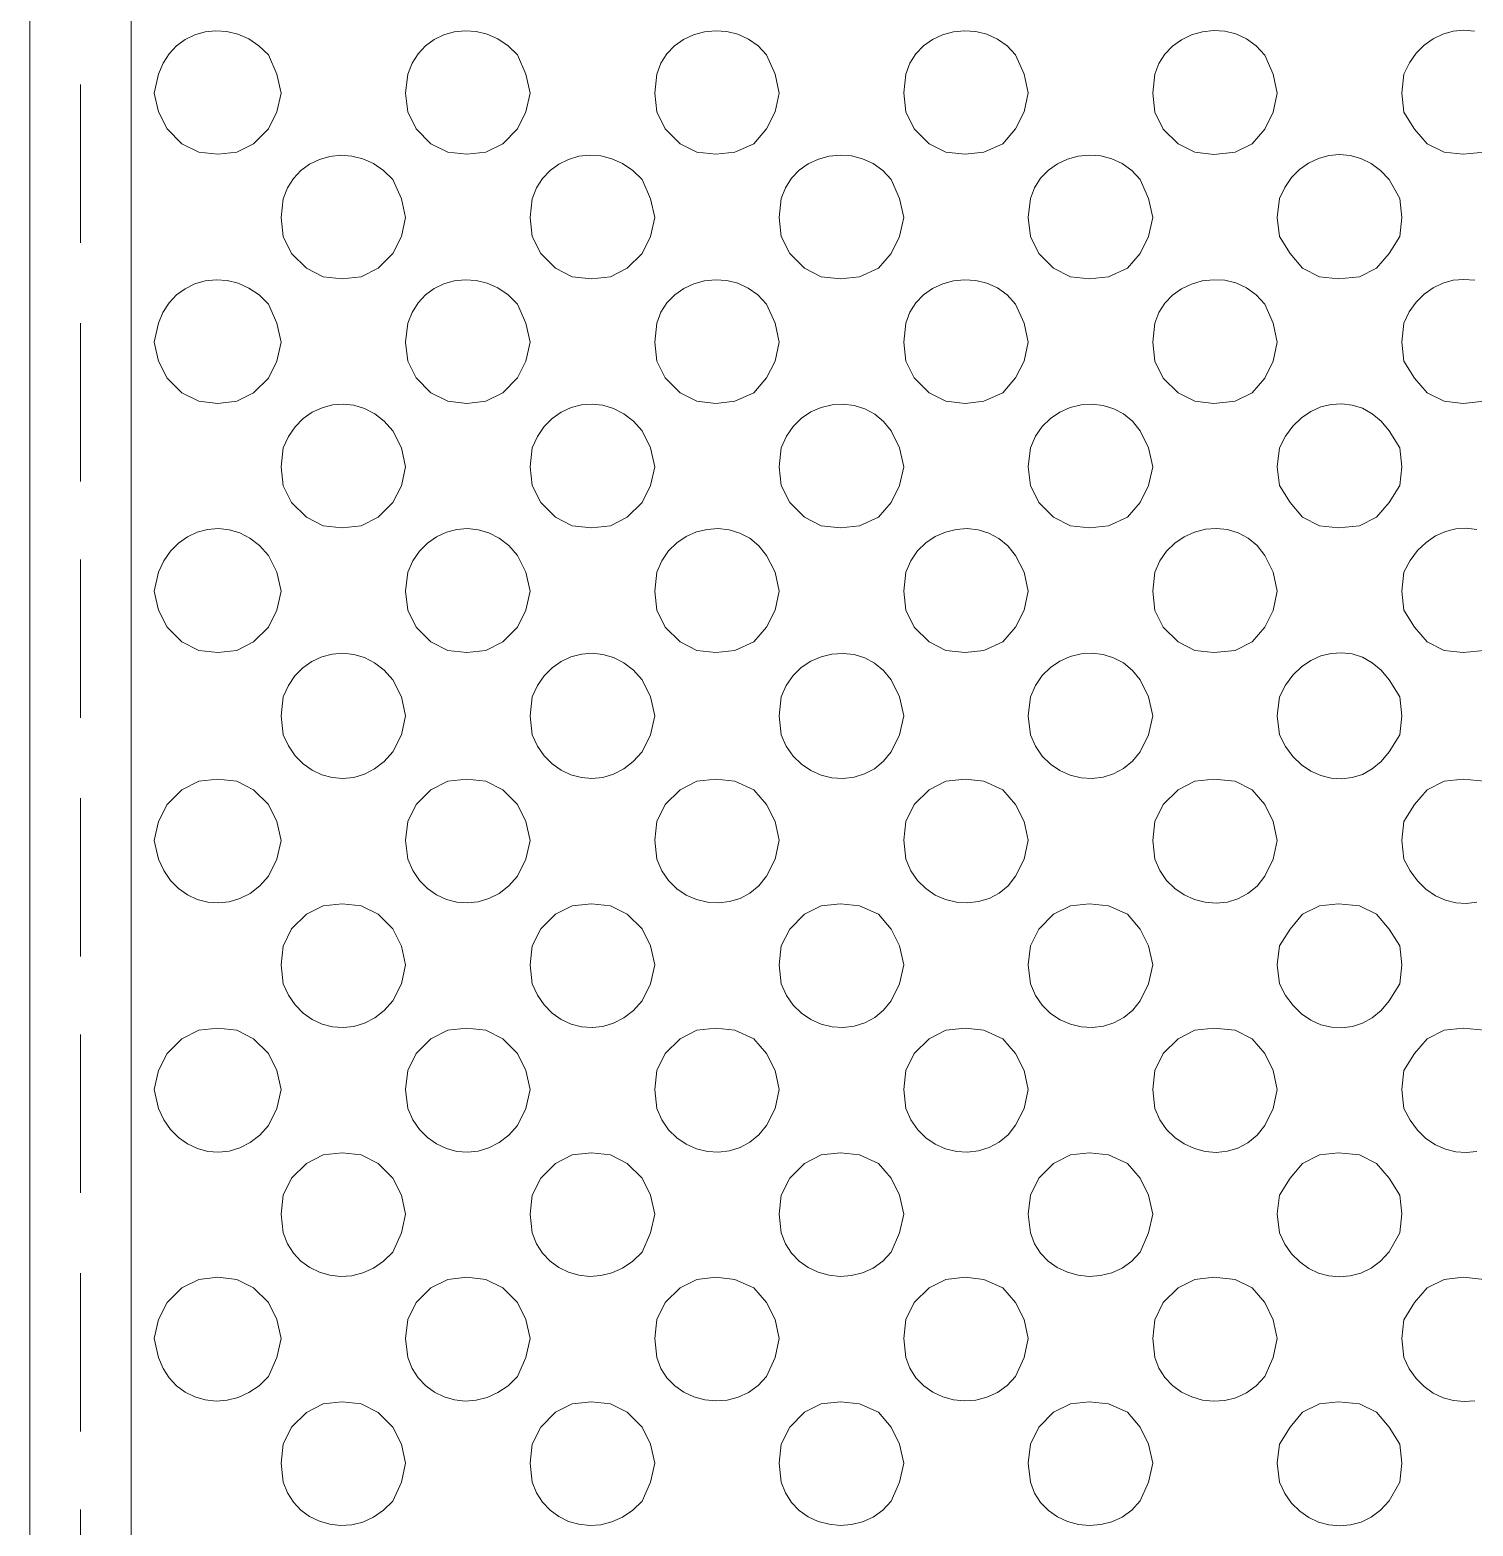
# Model space of a CAD drawing. Extents: x 0 to 248, y -13 to 228.
# Drawn here: x 38.36 to 55.97, y 39.65 to 57.9 of the extents above; entities that cross this region are included whole.
import ezdxf

# ---------------------------------------------------------------- set-up
doc = ezdxf.new("R2010")
doc.units = 0
doc.layers.add('GEOMETRY', color=7, linetype='Continuous')

msp = doc.modelspace()

# ---------------------------------------------------------------- linework, layer by layer
at = {"layer": 'GEOMETRY', "lineweight": 13}
for points in [[(38.363, 118.732), (38.363, 25.662)], [(39.599, 117.523), (39.599, 26.874)], [(55.989, 57.889), (55.859, 57.9), (55.73, 57.888), (55.604, 57.853), (55.485, 57.796), (55.375, 57.717), (55.277, 57.619), (55.194, 57.501), (55.128, 57.364), (55.101, 57.131), (55.128, 56.9), (55.257, 56.694), (55.412, 56.513), (55.618, 56.411), (55.849, 56.386), (56.107, 56.411)], [(38.981, 57.236), (38.981, 55.304)], [(55.991, 54.849), (55.86, 54.86), (55.73, 54.848), (55.603, 54.813), (55.484, 54.756), (55.373, 54.678), (55.276, 54.58), (55.193, 54.462), (55.128, 54.325), (55.101, 54.092), (55.128, 53.863), (55.257, 53.655), (55.412, 53.476), (55.618, 53.372), (55.849, 53.347), (56.107, 53.372)], [(38.981, 54.325), (38.981, 52.393)], [(56.017, 51.81), (55.889, 51.826), (55.76, 51.817), (55.634, 51.785), (55.512, 51.73), (55.398, 51.651), (55.294, 51.551), (55.203, 51.429), (55.128, 51.286), (55.101, 51.054), (55.128, 50.824), (55.257, 50.617), (55.412, 50.437), (55.618, 50.332), (55.849, 50.308), (56.107, 50.332)], [(38.981, 51.441), (38.981, 49.509)], [(56.107, 48.738), (55.849, 48.763), (55.618, 48.738), (55.412, 48.633), (55.257, 48.454), (55.128, 48.247), (55.101, 48.015), (55.128, 47.785), (55.202, 47.642), (55.292, 47.52), (55.396, 47.419), (55.511, 47.341), (55.633, 47.285), (55.76, 47.253), (55.889, 47.245), (56.017, 47.26)], [(38.981, 48.53), (38.981, 46.598)], [(38.981, 45.646), (38.981, 43.716)], [(56.107, 45.699), (55.849, 45.724), (55.618, 45.699), (55.412, 45.595), (55.257, 45.415), (55.128, 45.207), (55.101, 44.978), (55.128, 44.746), (55.202, 44.603), (55.292, 44.481), (55.396, 44.38), (55.511, 44.302), (55.633, 44.247), (55.76, 44.214), (55.889, 44.206), (56.017, 44.222)], [(38.981, 42.736), (38.981, 40.806)], [(56.107, 42.66), (55.849, 42.685), (55.618, 42.66), (55.412, 42.556), (55.257, 42.376), (55.128, 42.168), (55.101, 41.939), (55.128, 41.707), (55.193, 41.569), (55.276, 41.45), (55.375, 41.352), (55.485, 41.273), (55.605, 41.216), (55.731, 41.181), (55.861, 41.169), (55.992, 41.18)], [(38.981, 39.853), (38.981, 37.921)]]:
    msp.add_lwpolyline(points, dxfattribs=at)
for points in [[(41.427, 57.132), (41.375, 57.364), (41.273, 57.597), (41.157, 57.709), (41.032, 57.794), (40.9, 57.852), (40.766, 57.885), (40.632, 57.893), (40.5, 57.879), (40.374, 57.842), (40.257, 57.784), (40.151, 57.707), (40.06, 57.61), (39.987, 57.496), (39.933, 57.364), (39.881, 57.132), (39.933, 56.902), (40.036, 56.695), (40.216, 56.513), (40.422, 56.411), (40.655, 56.386), (40.886, 56.411), (41.092, 56.513), (41.273, 56.695), (41.375, 56.902), (41.427, 57.132)], [(44.466, 57.132), (44.415, 57.364), (44.313, 57.597), (44.198, 57.709), (44.073, 57.793), (43.942, 57.851), (43.808, 57.884), (43.673, 57.893), (43.541, 57.879), (43.414, 57.843), (43.296, 57.785), (43.19, 57.708), (43.099, 57.611), (43.025, 57.496), (42.973, 57.364), (42.947, 57.132), (42.973, 56.902), (43.076, 56.695), (43.256, 56.515), (43.462, 56.411), (43.695, 56.386), (43.926, 56.411), (44.132, 56.515), (44.313, 56.695), (44.415, 56.902), (44.466, 57.132)], [(47.505, 57.132), (47.454, 57.364), (47.351, 57.597), (47.247, 57.708), (47.129, 57.792), (47, 57.851), (46.866, 57.884), (46.729, 57.893), (46.593, 57.879), (46.461, 57.843), (46.339, 57.786), (46.229, 57.709), (46.135, 57.612), (46.062, 57.497), (46.012, 57.364), (45.986, 57.132), (46.012, 56.902), (46.115, 56.695), (46.295, 56.515), (46.501, 56.411), (46.734, 56.386), (46.964, 56.411), (47.196, 56.515), (47.351, 56.695), (47.454, 56.902), (47.505, 57.132)], [(50.544, 57.134), (50.493, 57.364), (50.39, 57.597), (50.286, 57.708), (50.168, 57.792), (50.039, 57.851), (49.905, 57.884), (49.767, 57.893), (49.631, 57.879), (49.499, 57.843), (49.377, 57.786), (49.267, 57.708), (49.173, 57.611), (49.1, 57.496), (49.051, 57.364), (49.025, 57.134), (49.051, 56.902), (49.153, 56.695), (49.334, 56.515), (49.539, 56.411), (49.773, 56.386), (50.003, 56.411), (50.235, 56.515), (50.39, 56.695), (50.493, 56.902), (50.544, 57.134)], [(53.583, 57.131), (53.531, 57.364), (53.429, 57.595), (53.323, 57.71), (53.205, 57.796), (53.076, 57.855), (52.941, 57.888), (52.804, 57.895), (52.668, 57.88), (52.537, 57.842), (52.415, 57.783), (52.305, 57.704), (52.212, 57.608), (52.138, 57.494), (52.089, 57.364), (52.063, 57.131), (52.089, 56.9), (52.192, 56.694), (52.372, 56.513), (52.578, 56.411), (52.81, 56.384), (53.068, 56.411), (53.274, 56.513), (53.429, 56.694), (53.531, 56.9), (53.583, 57.131)], [(42.947, 55.613), (42.895, 55.843), (42.792, 56.076), (42.679, 56.187), (42.555, 56.272), (42.425, 56.331), (42.29, 56.364), (42.155, 56.373), (42.022, 56.359), (41.895, 56.323), (41.776, 56.265), (41.67, 56.188), (41.578, 56.091), (41.505, 55.975), (41.453, 55.843), (41.428, 55.613), (41.453, 55.381), (41.556, 55.176), (41.737, 54.996), (41.943, 54.892), (42.174, 54.867), (42.406, 54.892), (42.612, 54.996), (42.792, 55.176), (42.895, 55.381), (42.947, 55.613)], [(45.986, 55.613), (45.934, 55.843), (45.832, 56.076), (45.718, 56.188), (45.594, 56.273), (45.463, 56.332), (45.329, 56.366), (45.194, 56.375), (45.061, 56.361), (44.934, 56.324), (44.816, 56.267), (44.71, 56.189), (44.618, 56.091), (44.545, 55.976), (44.492, 55.843), (44.466, 55.613), (44.492, 55.383), (44.595, 55.176), (44.775, 54.996), (44.981, 54.892), (45.213, 54.867), (45.445, 54.892), (45.651, 54.996), (45.832, 55.176), (45.934, 55.383), (45.986, 55.613)], [(49.025, 55.613), (48.972, 55.845), (48.87, 56.076), (48.768, 56.187), (48.651, 56.272), (48.523, 56.331), (48.389, 56.365), (48.252, 56.374), (48.115, 56.361), (47.983, 56.325), (47.86, 56.268), (47.75, 56.19), (47.655, 56.093), (47.581, 55.978), (47.531, 55.845), (47.504, 55.613), (47.531, 55.383), (47.633, 55.176), (47.814, 54.996), (48.019, 54.892), (48.252, 54.867), (48.484, 54.892), (48.715, 54.996), (48.87, 55.176), (48.972, 55.383), (49.025, 55.613)], [(52.063, 55.613), (52.011, 55.845), (51.909, 56.076), (51.807, 56.187), (51.69, 56.272), (51.562, 56.331), (51.428, 56.365), (51.291, 56.374), (51.154, 56.361), (51.022, 56.325), (50.899, 56.268), (50.789, 56.191), (50.694, 56.094), (50.62, 55.978), (50.57, 55.845), (50.543, 55.613), (50.57, 55.383), (50.672, 55.176), (50.852, 54.996), (51.058, 54.892), (51.291, 54.867), (51.522, 54.892), (51.754, 54.996), (51.909, 55.176), (52.011, 55.383), (52.063, 55.613)], [(55.101, 55.613), (55.076, 55.845), (54.948, 56.076), (54.842, 56.188), (54.726, 56.274), (54.602, 56.334), (54.473, 56.369), (54.342, 56.381), (54.212, 56.369), (54.085, 56.334), (53.965, 56.277), (53.855, 56.199), (53.757, 56.101), (53.674, 55.982), (53.609, 55.845), (53.582, 55.613), (53.609, 55.383), (53.738, 55.176), (53.891, 54.996), (54.097, 54.892), (54.33, 54.867), (54.586, 54.892), (54.792, 54.996), (54.948, 55.176), (55.076, 55.383), (55.101, 55.613)], [(41.427, 54.095), (41.375, 54.325), (41.273, 54.558), (41.159, 54.67), (41.034, 54.754), (40.903, 54.812), (40.769, 54.845), (40.634, 54.854), (40.502, 54.84), (40.375, 54.804), (40.257, 54.746), (40.151, 54.669), (40.06, 54.572), (39.986, 54.457), (39.933, 54.325), (39.881, 54.095), (39.933, 53.863), (40.036, 53.656), (40.216, 53.476), (40.422, 53.372), (40.655, 53.347), (40.886, 53.372), (41.092, 53.476), (41.273, 53.656), (41.375, 53.863), (41.427, 54.095)], [(44.466, 54.095), (44.415, 54.325), (44.313, 54.558), (44.198, 54.67), (44.073, 54.755), (43.942, 54.813), (43.808, 54.846), (43.673, 54.855), (43.541, 54.841), (43.414, 54.805), (43.297, 54.747), (43.19, 54.669), (43.099, 54.572), (43.025, 54.457), (42.973, 54.325), (42.947, 54.095), (42.973, 53.863), (43.076, 53.658), (43.256, 53.476), (43.462, 53.372), (43.695, 53.347), (43.926, 53.372), (44.132, 53.476), (44.313, 53.658), (44.415, 53.863), (44.466, 54.095)], [(47.505, 54.095), (47.454, 54.325), (47.351, 54.558), (47.246, 54.67), (47.128, 54.754), (47, 54.813), (46.866, 54.846), (46.729, 54.856), (46.593, 54.842), (46.462, 54.805), (46.34, 54.748), (46.23, 54.67), (46.136, 54.573), (46.062, 54.458), (46.012, 54.325), (45.986, 54.095), (46.012, 53.863), (46.115, 53.658), (46.295, 53.476), (46.501, 53.372), (46.734, 53.347), (46.964, 53.372), (47.196, 53.476), (47.351, 53.658), (47.454, 53.863), (47.505, 54.095)], [(50.544, 54.095), (50.493, 54.325), (50.39, 54.558), (50.285, 54.67), (50.167, 54.755), (50.039, 54.813), (49.904, 54.846), (49.767, 54.856), (49.631, 54.842), (49.5, 54.805), (49.377, 54.748), (49.267, 54.67), (49.174, 54.573), (49.1, 54.458), (49.051, 54.325), (49.025, 54.095), (49.051, 53.863), (49.153, 53.658), (49.334, 53.476), (49.539, 53.372), (49.773, 53.347), (50.003, 53.372), (50.235, 53.476), (50.39, 53.658), (50.493, 53.863), (50.544, 54.095)], [(53.583, 54.093), (53.531, 54.325), (53.429, 54.558), (53.324, 54.672), (53.206, 54.757), (53.077, 54.816), (52.942, 54.848), (52.804, 54.856), (52.667, 54.84), (52.536, 54.803), (52.413, 54.744), (52.303, 54.666), (52.21, 54.569), (52.137, 54.455), (52.089, 54.325), (52.063, 54.093), (52.089, 53.863), (52.192, 53.656), (52.372, 53.476), (52.578, 53.372), (52.81, 53.347), (53.068, 53.372), (53.274, 53.476), (53.429, 53.656), (53.531, 53.863), (53.583, 54.093)], [(42.947, 52.573), (42.895, 52.805), (42.792, 53.01), (42.686, 53.129), (42.57, 53.221), (42.446, 53.285), (42.316, 53.324), (42.185, 53.338), (42.054, 53.328), (41.927, 53.294), (41.807, 53.238), (41.696, 53.161), (41.599, 53.062), (41.516, 52.943), (41.453, 52.805), (41.428, 52.573), (41.453, 52.341), (41.556, 52.136), (41.737, 51.957), (41.943, 51.852), (42.174, 51.827), (42.406, 51.852), (42.612, 51.957), (42.792, 52.136), (42.895, 52.341), (42.947, 52.573)], [(45.986, 52.573), (45.934, 52.805), (45.832, 53.01), (45.726, 53.129), (45.609, 53.22), (45.485, 53.285), (45.355, 53.324), (45.224, 53.338), (45.093, 53.328), (44.966, 53.295), (44.846, 53.239), (44.736, 53.161), (44.638, 53.063), (44.556, 52.944), (44.492, 52.805), (44.466, 52.573), (44.492, 52.343), (44.595, 52.136), (44.775, 51.957), (44.981, 51.852), (45.213, 51.827), (45.445, 51.852), (45.651, 51.957), (45.832, 52.136), (45.934, 52.343), (45.986, 52.573)], [(49.025, 52.573), (48.972, 52.805), (48.87, 53.01), (48.778, 53.127), (48.67, 53.217), (48.55, 53.282), (48.42, 53.322), (48.286, 53.337), (48.151, 53.328), (48.019, 53.296), (47.893, 53.242), (47.777, 53.165), (47.676, 53.066), (47.593, 52.946), (47.531, 52.805), (47.504, 52.573), (47.531, 52.343), (47.633, 52.136), (47.814, 51.957), (48.019, 51.852), (48.252, 51.827), (48.484, 51.852), (48.715, 51.957), (48.87, 52.136), (48.972, 52.343), (49.025, 52.573)], [(52.063, 52.573), (52.011, 52.805), (51.909, 53.012), (51.817, 53.128), (51.708, 53.218), (51.587, 53.282), (51.457, 53.322), (51.323, 53.337), (51.188, 53.328), (51.055, 53.296), (50.929, 53.241), (50.814, 53.164), (50.713, 53.065), (50.631, 52.946), (50.57, 52.805), (50.543, 52.573), (50.57, 52.343), (50.672, 52.136), (50.852, 51.957), (51.058, 51.852), (51.291, 51.827), (51.522, 51.852), (51.754, 51.957), (51.909, 52.136), (52.011, 52.343), (52.063, 52.573)], [(55.101, 52.573), (55.076, 52.805), (54.948, 53.012), (54.851, 53.13), (54.741, 53.221), (54.622, 53.287), (54.497, 53.327), (54.369, 53.343), (54.24, 53.335), (54.113, 53.303), (53.991, 53.248), (53.877, 53.17), (53.773, 53.07), (53.683, 52.948), (53.609, 52.805), (53.582, 52.573), (53.609, 52.343), (53.738, 52.136), (53.891, 51.957), (54.097, 51.852), (54.33, 51.827), (54.586, 51.852), (54.792, 51.957), (54.948, 52.136), (55.076, 52.343), (55.101, 52.573)], [(41.427, 51.054), (41.375, 51.286), (41.273, 51.493), (41.166, 51.612), (41.048, 51.703), (40.923, 51.767), (40.793, 51.806), (40.662, 51.82), (40.531, 51.809), (40.405, 51.776), (40.285, 51.719), (40.176, 51.641), (40.078, 51.543), (39.997, 51.424), (39.933, 51.286), (39.881, 51.054), (39.933, 50.824), (40.036, 50.617), (40.216, 50.437), (40.422, 50.332), (40.655, 50.308), (40.886, 50.332), (41.092, 50.437), (41.273, 50.617), (41.375, 50.824), (41.427, 51.054)], [(44.466, 51.054), (44.415, 51.286), (44.313, 51.493), (44.205, 51.612), (44.087, 51.703), (43.962, 51.767), (43.832, 51.806), (43.701, 51.82), (43.57, 51.809), (43.444, 51.775), (43.324, 51.719), (43.214, 51.641), (43.117, 51.542), (43.036, 51.424), (42.973, 51.286), (42.947, 51.054), (42.973, 50.824), (43.076, 50.617), (43.256, 50.437), (43.462, 50.332), (43.695, 50.308), (43.926, 50.332), (44.132, 50.437), (44.313, 50.617), (44.415, 50.824), (44.466, 51.054)], [(47.505, 51.054), (47.454, 51.286), (47.351, 51.493), (47.256, 51.61), (47.147, 51.701), (47.025, 51.765), (46.896, 51.805), (46.762, 51.819), (46.627, 51.81), (46.496, 51.778), (46.371, 51.722), (46.256, 51.645), (46.156, 51.546), (46.073, 51.426), (46.012, 51.286), (45.986, 51.054), (46.012, 50.824), (46.115, 50.617), (46.295, 50.437), (46.501, 50.332), (46.734, 50.308), (46.964, 50.332), (47.196, 50.437), (47.351, 50.617), (47.454, 50.824), (47.505, 51.054)], [(50.544, 51.054), (50.493, 51.286), (50.39, 51.493), (50.295, 51.61), (50.186, 51.7), (50.064, 51.765), (49.934, 51.804), (49.8, 51.819), (49.665, 51.81), (49.534, 51.777), (49.409, 51.722), (49.294, 51.644), (49.194, 51.546), (49.111, 51.426), (49.051, 51.286), (49.025, 51.054), (49.051, 50.824), (49.153, 50.617), (49.334, 50.437), (49.539, 50.332), (49.773, 50.308), (50.003, 50.332), (50.235, 50.437), (50.39, 50.617), (50.493, 50.824), (50.544, 51.054)], [(53.583, 51.054), (53.531, 51.286), (53.429, 51.491), (53.335, 51.611), (53.226, 51.703), (53.104, 51.768), (52.974, 51.807), (52.84, 51.821), (52.705, 51.811), (52.572, 51.777), (52.447, 51.72), (52.332, 51.642), (52.232, 51.543), (52.149, 51.424), (52.089, 51.286), (52.063, 51.054), (52.089, 50.822), (52.192, 50.617), (52.372, 50.437), (52.578, 50.332), (52.81, 50.308), (53.068, 50.332), (53.274, 50.437), (53.429, 50.617), (53.531, 50.822), (53.583, 51.054)], [(42.947, 49.534), (42.895, 49.766), (42.792, 49.973), (42.686, 50.092), (42.569, 50.183), (42.444, 50.247), (42.314, 50.285), (42.182, 50.299), (42.051, 50.288), (41.924, 50.255), (41.804, 50.199), (41.694, 50.121), (41.597, 50.022), (41.516, 49.904), (41.453, 49.766), (41.428, 49.534), (41.453, 49.304), (41.516, 49.167), (41.598, 49.048), (41.695, 48.949), (41.805, 48.871), (41.925, 48.815), (42.052, 48.781), (42.182, 48.771), (42.314, 48.784), (42.444, 48.823), (42.568, 48.888), (42.686, 48.979), (42.792, 49.097), (42.895, 49.304), (42.947, 49.534)], [(45.986, 49.536), (45.934, 49.766), (45.832, 49.973), (45.726, 50.091), (45.608, 50.182), (45.483, 50.246), (45.353, 50.285), (45.222, 50.299), (45.091, 50.288), (44.964, 50.255), (44.844, 50.199), (44.734, 50.121), (44.636, 50.023), (44.555, 49.904), (44.492, 49.766), (44.466, 49.536), (44.492, 49.304), (44.555, 49.166), (44.637, 49.047), (44.734, 48.949), (44.844, 48.871), (44.964, 48.815), (45.091, 48.781), (45.221, 48.771), (45.353, 48.784), (45.483, 48.823), (45.608, 48.888), (45.725, 48.979), (45.832, 49.097), (45.934, 49.304), (45.986, 49.536)], [(49.025, 49.536), (48.972, 49.766), (48.87, 49.973), (48.778, 50.089), (48.669, 50.179), (48.548, 50.243), (48.418, 50.282), (48.284, 50.297), (48.148, 50.288), (48.016, 50.256), (47.89, 50.201), (47.775, 50.124), (47.674, 50.026), (47.592, 49.906), (47.531, 49.766), (47.504, 49.536), (47.531, 49.304), (47.592, 49.164), (47.675, 49.044), (47.776, 48.945), (47.891, 48.868), (48.016, 48.812), (48.148, 48.78), (48.284, 48.771), (48.418, 48.786), (48.547, 48.826), (48.668, 48.89), (48.777, 48.981), (48.87, 49.097), (48.972, 49.304), (49.025, 49.536)], [(52.063, 49.536), (52.011, 49.766), (51.909, 49.973), (51.816, 50.09), (51.708, 50.18), (51.586, 50.244), (51.457, 50.284), (51.323, 50.299), (51.188, 50.29), (51.055, 50.258), (50.93, 50.203), (50.815, 50.126), (50.714, 50.027), (50.631, 49.907), (50.57, 49.766), (50.543, 49.536), (50.57, 49.304), (50.631, 49.164), (50.714, 49.044), (50.815, 48.945), (50.93, 48.867), (51.055, 48.812), (51.188, 48.78), (51.323, 48.771), (51.457, 48.786), (51.586, 48.826), (51.708, 48.891), (51.816, 48.981), (51.909, 49.097), (52.011, 49.304), (52.063, 49.536)], [(55.101, 49.536), (55.076, 49.766), (54.948, 49.973), (54.851, 50.091), (54.741, 50.183), (54.623, 50.249), (54.498, 50.29), (54.369, 50.305), (54.24, 50.297), (54.114, 50.265), (53.992, 50.21), (53.877, 50.132), (53.774, 50.031), (53.683, 49.909), (53.609, 49.766), (53.582, 49.536), (53.609, 49.304), (53.683, 49.161), (53.774, 49.039), (53.877, 48.939), (53.991, 48.861), (54.113, 48.806), (54.24, 48.773), (54.369, 48.765), (54.497, 48.781), (54.622, 48.821), (54.741, 48.887), (54.85, 48.979), (54.948, 49.097), (55.076, 49.304), (55.101, 49.536)], [(41.427, 48.015), (41.375, 48.247), (41.273, 48.454), (41.092, 48.634), (40.886, 48.738), (40.655, 48.763), (40.422, 48.738), (40.216, 48.634), (40.036, 48.454), (39.933, 48.247), (39.881, 48.015), (39.933, 47.785), (39.996, 47.647), (40.078, 47.528), (40.175, 47.43), (40.285, 47.352), (40.405, 47.296), (40.532, 47.263), (40.663, 47.252), (40.795, 47.266), (40.925, 47.305), (41.05, 47.369), (41.167, 47.46), (41.273, 47.578), (41.375, 47.785), (41.427, 48.015)], [(44.466, 48.015), (44.415, 48.247), (44.313, 48.454), (44.132, 48.634), (43.926, 48.738), (43.695, 48.763), (43.462, 48.738), (43.256, 48.634), (43.076, 48.454), (42.973, 48.247), (42.947, 48.015), (42.973, 47.785), (43.035, 47.647), (43.117, 47.528), (43.214, 47.43), (43.324, 47.352), (43.444, 47.296), (43.571, 47.263), (43.702, 47.252), (43.834, 47.266), (43.964, 47.305), (44.089, 47.369), (44.206, 47.46), (44.313, 47.578), (44.415, 47.785), (44.466, 48.015)], [(47.505, 48.017), (47.454, 48.247), (47.351, 48.454), (47.196, 48.634), (46.964, 48.738), (46.734, 48.763), (46.501, 48.738), (46.295, 48.634), (46.115, 48.454), (46.012, 48.247), (45.986, 48.017), (46.012, 47.785), (46.073, 47.645), (46.156, 47.525), (46.256, 47.426), (46.371, 47.349), (46.497, 47.294), (46.629, 47.262), (46.764, 47.253), (46.898, 47.268), (47.027, 47.307), (47.148, 47.372), (47.257, 47.462), (47.351, 47.578), (47.454, 47.785), (47.505, 48.017)], [(50.544, 48.017), (50.493, 48.247), (50.39, 48.454), (50.235, 48.634), (50.003, 48.738), (49.773, 48.763), (49.539, 48.738), (49.334, 48.634), (49.153, 48.454), (49.051, 48.247), (49.025, 48.017), (49.051, 47.785), (49.111, 47.645), (49.194, 47.525), (49.294, 47.427), (49.409, 47.349), (49.535, 47.294), (49.667, 47.262), (49.802, 47.253), (49.936, 47.268), (50.066, 47.307), (50.188, 47.372), (50.297, 47.462), (50.39, 47.578), (50.493, 47.785), (50.544, 48.017)], [(53.583, 48.015), (53.531, 48.247), (53.429, 48.454), (53.274, 48.634), (53.068, 48.738), (52.81, 48.763), (52.578, 48.738), (52.372, 48.634), (52.192, 48.454), (52.089, 48.247), (52.063, 48.015), (52.089, 47.785), (52.149, 47.647), (52.231, 47.528), (52.331, 47.429), (52.445, 47.351), (52.571, 47.294), (52.703, 47.26), (52.838, 47.249), (52.973, 47.262), (53.103, 47.301), (53.225, 47.366), (53.335, 47.458), (53.429, 47.578), (53.531, 47.785), (53.583, 48.015)], [(42.947, 46.498), (42.895, 46.727), (42.792, 46.935), (42.612, 47.114), (42.406, 47.218), (42.174, 47.243), (41.943, 47.218), (41.737, 47.114), (41.556, 46.935), (41.453, 46.727), (41.428, 46.498), (41.453, 46.265), (41.517, 46.127), (41.599, 46.008), (41.697, 45.909), (41.807, 45.831), (41.927, 45.775), (42.054, 45.742), (42.185, 45.731), (42.316, 45.745), (42.445, 45.784), (42.57, 45.849), (42.686, 45.941), (42.792, 46.06), (42.895, 46.265), (42.947, 46.498)], [(45.986, 46.498), (45.934, 46.729), (45.832, 46.935), (45.651, 47.114), (45.445, 47.218), (45.213, 47.243), (44.981, 47.218), (44.775, 47.114), (44.595, 46.935), (44.492, 46.729), (44.466, 46.498), (44.492, 46.265), (44.556, 46.127), (44.638, 46.008), (44.736, 45.909), (44.846, 45.831), (44.966, 45.775), (45.093, 45.742), (45.224, 45.732), (45.355, 45.746), (45.485, 45.785), (45.609, 45.85), (45.726, 45.941), (45.832, 46.06), (45.934, 46.265), (45.986, 46.498)], [(49.025, 46.497), (48.972, 46.729), (48.87, 46.934), (48.715, 47.114), (48.484, 47.218), (48.252, 47.243), (48.019, 47.218), (47.814, 47.114), (47.633, 46.934), (47.531, 46.729), (47.504, 46.497), (47.531, 46.265), (47.593, 46.124), (47.676, 46.004), (47.777, 45.906), (47.893, 45.829), (48.019, 45.774), (48.151, 45.742), (48.286, 45.734), (48.42, 45.749), (48.55, 45.789), (48.67, 45.854), (48.778, 45.944), (48.87, 46.06), (48.972, 46.265), (49.025, 46.497)], [(52.063, 46.497), (52.011, 46.729), (51.909, 46.934), (51.754, 47.114), (51.522, 47.218), (51.291, 47.243), (51.058, 47.218), (50.852, 47.114), (50.672, 46.934), (50.57, 46.729), (50.543, 46.497), (50.57, 46.265), (50.632, 46.124), (50.715, 46.004), (50.817, 45.905), (50.932, 45.828), (51.058, 45.774), (51.191, 45.742), (51.326, 45.734), (51.46, 45.749), (51.589, 45.789), (51.71, 45.854), (51.818, 45.944), (51.909, 46.06), (52.011, 46.265), (52.063, 46.497)], [(55.101, 46.497), (55.076, 46.729), (54.948, 46.934), (54.792, 47.114), (54.586, 47.218), (54.33, 47.243), (54.097, 47.218), (53.891, 47.114), (53.738, 46.934), (53.609, 46.729), (53.582, 46.497), (53.609, 46.265), (53.684, 46.122), (53.775, 46), (53.879, 45.9), (53.993, 45.822), (54.115, 45.767), (54.242, 45.735), (54.371, 45.727), (54.499, 45.743), (54.624, 45.784), (54.742, 45.85), (54.851, 45.942), (54.948, 46.06), (55.076, 46.265), (55.101, 46.497)], [(41.427, 44.978), (41.375, 45.207), (41.273, 45.415), (41.092, 45.595), (40.886, 45.699), (40.655, 45.724), (40.422, 45.699), (40.216, 45.595), (40.036, 45.415), (39.933, 45.207), (39.881, 44.978), (39.933, 44.746), (39.997, 44.608), (40.079, 44.489), (40.176, 44.39), (40.286, 44.312), (40.406, 44.256), (40.533, 44.222), (40.663, 44.212), (40.795, 44.226), (40.925, 44.265), (41.05, 44.329), (41.167, 44.42), (41.273, 44.539), (41.375, 44.746), (41.427, 44.978)], [(44.466, 44.978), (44.415, 45.207), (44.313, 45.415), (44.132, 45.595), (43.926, 45.699), (43.695, 45.724), (43.462, 45.699), (43.256, 45.595), (43.076, 45.415), (42.973, 45.207), (42.947, 44.978), (42.973, 44.746), (43.036, 44.608), (43.118, 44.489), (43.215, 44.39), (43.325, 44.312), (43.445, 44.256), (43.572, 44.222), (43.702, 44.212), (43.834, 44.226), (43.964, 44.265), (44.089, 44.329), (44.206, 44.42), (44.313, 44.539), (44.415, 44.746), (44.466, 44.978)], [(47.505, 44.978), (47.454, 45.207), (47.351, 45.415), (47.196, 45.595), (46.964, 45.699), (46.734, 45.724), (46.501, 45.699), (46.295, 45.595), (46.115, 45.415), (46.012, 45.207), (45.986, 44.978), (46.012, 44.746), (46.073, 44.606), (46.156, 44.486), (46.257, 44.387), (46.371, 44.309), (46.497, 44.254), (46.629, 44.222), (46.763, 44.213), (46.897, 44.228), (47.027, 44.267), (47.148, 44.332), (47.257, 44.422), (47.351, 44.539), (47.454, 44.746), (47.505, 44.978)], [(50.544, 44.978), (50.493, 45.207), (50.39, 45.415), (50.235, 45.595), (50.003, 45.699), (49.773, 45.724), (49.539, 45.699), (49.334, 45.595), (49.153, 45.415), (49.051, 45.207), (49.025, 44.978), (49.051, 44.746), (49.112, 44.605), (49.195, 44.485), (49.295, 44.386), (49.41, 44.309), (49.536, 44.254), (49.668, 44.222), (49.803, 44.213), (49.937, 44.228), (50.067, 44.268), (50.188, 44.332), (50.297, 44.423), (50.39, 44.54), (50.493, 44.746), (50.544, 44.978)], [(53.583, 44.976), (53.531, 45.207), (53.429, 45.414), (53.274, 45.595), (53.068, 45.699), (52.81, 45.724), (52.578, 45.699), (52.372, 45.595), (52.192, 45.414), (52.089, 45.207), (52.063, 44.976), (52.089, 44.746), (52.149, 44.608), (52.231, 44.489), (52.331, 44.39), (52.445, 44.312), (52.571, 44.255), (52.703, 44.22), (52.838, 44.209), (52.973, 44.223), (53.103, 44.262), (53.225, 44.327), (53.335, 44.419), (53.429, 44.539), (53.531, 44.746), (53.583, 44.976)], [(42.947, 43.457), (42.895, 43.688), (42.792, 43.895), (42.612, 44.075), (42.406, 44.179), (42.174, 44.204), (41.943, 44.179), (41.737, 44.075), (41.556, 43.895), (41.453, 43.688), (41.428, 43.457), (41.453, 43.226), (41.505, 43.094), (41.579, 42.979), (41.67, 42.882), (41.777, 42.805), (41.895, 42.747), (42.022, 42.71), (42.154, 42.696), (42.289, 42.705), (42.423, 42.738), (42.554, 42.797), (42.678, 42.881), (42.792, 42.993), (42.895, 43.226), (42.947, 43.457)], [(45.986, 43.457), (45.934, 43.688), (45.832, 43.895), (45.651, 44.075), (45.445, 44.179), (45.213, 44.204), (44.981, 44.179), (44.775, 44.075), (44.595, 43.895), (44.492, 43.688), (44.466, 43.457), (44.492, 43.226), (44.545, 43.094), (44.618, 42.979), (44.71, 42.882), (44.816, 42.805), (44.934, 42.747), (45.061, 42.711), (45.194, 42.697), (45.329, 42.706), (45.463, 42.739), (45.594, 42.798), (45.718, 42.882), (45.832, 42.993), (45.934, 43.226), (45.986, 43.457)], [(49.025, 43.457), (48.972, 43.688), (48.87, 43.895), (48.715, 44.075), (48.484, 44.179), (48.252, 44.204), (48.019, 44.179), (47.814, 44.075), (47.633, 43.895), (47.531, 43.688), (47.504, 43.457), (47.531, 43.226), (47.581, 43.093), (47.654, 42.978), (47.748, 42.881), (47.859, 42.804), (47.982, 42.747), (48.114, 42.711), (48.25, 42.697), (48.388, 42.707), (48.522, 42.74), (48.65, 42.798), (48.768, 42.882), (48.87, 42.993), (48.972, 43.226), (49.025, 43.457)], [(52.063, 43.457), (52.011, 43.688), (51.909, 43.895), (51.754, 44.075), (51.522, 44.179), (51.291, 44.204), (51.058, 44.179), (50.852, 44.075), (50.672, 43.895), (50.57, 43.688), (50.543, 43.457), (50.57, 43.226), (50.62, 43.093), (50.693, 42.978), (50.787, 42.881), (50.898, 42.803), (51.021, 42.746), (51.153, 42.71), (51.289, 42.697), (51.427, 42.706), (51.562, 42.74), (51.689, 42.798), (51.807, 42.882), (51.909, 42.993), (52.011, 43.226), (52.063, 43.457)], [(55.101, 43.458), (55.076, 43.688), (54.948, 43.895), (54.792, 44.075), (54.586, 44.179), (54.33, 44.204), (54.097, 44.179), (53.891, 44.075), (53.738, 43.895), (53.609, 43.688), (53.582, 43.458), (53.609, 43.226), (53.674, 43.089), (53.757, 42.97), (53.856, 42.872), (53.966, 42.794), (54.086, 42.737), (54.212, 42.702), (54.342, 42.69), (54.473, 42.702), (54.602, 42.737), (54.726, 42.798), (54.842, 42.883), (54.948, 42.995), (55.076, 43.226), (55.101, 43.458)], [(41.427, 41.939), (41.375, 42.169), (41.273, 42.376), (41.092, 42.556), (40.886, 42.66), (40.655, 42.685), (40.422, 42.66), (40.216, 42.556), (40.036, 42.376), (39.933, 42.169), (39.881, 41.939), (39.933, 41.707), (39.987, 41.574), (40.061, 41.459), (40.152, 41.361), (40.259, 41.283), (40.377, 41.226), (40.503, 41.19), (40.635, 41.176), (40.77, 41.185), (40.904, 41.219), (41.035, 41.278), (41.159, 41.363), (41.273, 41.476), (41.375, 41.707), (41.427, 41.939)], [(44.466, 41.939), (44.415, 42.171), (44.313, 42.376), (44.132, 42.556), (43.926, 42.66), (43.695, 42.685), (43.462, 42.66), (43.256, 42.556), (43.076, 42.376), (42.973, 42.171), (42.947, 41.939), (42.973, 41.707), (43.026, 41.574), (43.1, 41.459), (43.192, 41.361), (43.298, 41.283), (43.416, 41.226), (43.542, 41.19), (43.674, 41.176), (43.809, 41.185), (43.943, 41.219), (44.074, 41.278), (44.198, 41.363), (44.313, 41.476), (44.415, 41.707), (44.466, 41.939)], [(47.505, 41.939), (47.454, 42.17), (47.351, 42.376), (47.196, 42.556), (46.964, 42.66), (46.734, 42.685), (46.501, 42.66), (46.295, 42.556), (46.115, 42.376), (46.012, 42.17), (45.986, 41.939), (46.012, 41.707), (46.062, 41.573), (46.136, 41.458), (46.231, 41.361), (46.341, 41.283), (46.464, 41.227), (46.596, 41.191), (46.732, 41.178), (46.87, 41.188), (47.004, 41.221), (47.131, 41.28), (47.248, 41.365), (47.351, 41.476), (47.454, 41.707), (47.505, 41.939)], [(50.544, 41.939), (50.493, 42.17), (50.39, 42.376), (50.235, 42.556), (50.003, 42.66), (49.773, 42.685), (49.539, 42.66), (49.334, 42.556), (49.153, 42.376), (49.051, 42.17), (49.025, 41.939), (49.051, 41.707), (49.101, 41.575), (49.174, 41.46), (49.268, 41.363), (49.378, 41.285), (49.5, 41.228), (49.631, 41.192), (49.767, 41.178), (49.904, 41.188), (50.039, 41.221), (50.167, 41.279), (50.285, 41.364), (50.39, 41.476), (50.493, 41.707), (50.544, 41.939)], [(53.583, 41.939), (53.531, 42.168), (53.429, 42.376), (53.274, 42.556), (53.068, 42.66), (52.81, 42.685), (52.578, 42.66), (52.372, 42.556), (52.192, 42.376), (52.089, 42.168), (52.063, 41.939), (52.089, 41.707), (52.138, 41.576), (52.211, 41.461), (52.305, 41.364), (52.415, 41.285), (52.538, 41.226), (52.669, 41.188), (52.806, 41.173), (52.943, 41.181), (53.078, 41.215), (53.207, 41.274), (53.325, 41.36), (53.429, 41.476), (53.531, 41.707), (53.583, 41.939)], [(42.947, 40.419), (42.895, 40.649), (42.792, 40.856), (42.612, 41.036), (42.406, 41.14), (42.174, 41.165), (41.943, 41.14), (41.737, 41.036), (41.556, 40.856), (41.453, 40.649), (41.428, 40.419), (41.453, 40.187), (41.505, 40.055), (41.579, 39.941), (41.67, 39.844), (41.776, 39.766), (41.895, 39.709), (42.022, 39.673), (42.154, 39.658), (42.289, 39.667), (42.423, 39.7), (42.554, 39.759), (42.678, 39.843), (42.792, 39.955), (42.895, 40.187), (42.947, 40.419)], [(45.986, 40.419), (45.934, 40.649), (45.832, 40.856), (45.651, 41.039), (45.445, 41.14), (45.213, 41.165), (44.981, 41.14), (44.775, 41.039), (44.595, 40.856), (44.492, 40.649), (44.466, 40.419), (44.492, 40.187), (44.545, 40.055), (44.618, 39.94), (44.71, 39.843), (44.816, 39.766), (44.934, 39.708), (45.061, 39.672), (45.193, 39.658), (45.328, 39.667), (45.463, 39.701), (45.593, 39.759), (45.718, 39.844), (45.832, 39.955), (45.934, 40.187), (45.986, 40.419)], [(49.025, 40.419), (48.972, 40.649), (48.87, 40.856), (48.715, 41.038), (48.484, 41.14), (48.252, 41.164), (48.019, 41.14), (47.814, 41.038), (47.633, 40.856), (47.531, 40.649), (47.504, 40.419), (47.531, 40.187), (47.581, 40.054), (47.654, 39.939), (47.748, 39.842), (47.859, 39.765), (47.982, 39.708), (48.114, 39.672), (48.25, 39.658), (48.388, 39.668), (48.522, 39.701), (48.65, 39.76), (48.768, 39.844), (48.87, 39.954), (48.972, 40.187), (49.025, 40.419)], [(52.063, 40.419), (52.011, 40.649), (51.909, 40.856), (51.754, 41.038), (51.522, 41.14), (51.291, 41.164), (51.058, 41.14), (50.852, 41.038), (50.672, 40.856), (50.57, 40.649), (50.543, 40.419), (50.57, 40.187), (50.621, 40.053), (50.695, 39.938), (50.79, 39.841), (50.9, 39.763), (51.024, 39.707), (51.156, 39.671), (51.292, 39.658), (51.43, 39.668), (51.564, 39.702), (51.691, 39.761), (51.808, 39.846), (51.909, 39.957), (52.011, 40.187), (52.063, 40.419)], [(55.101, 40.419), (55.076, 40.651), (54.948, 40.856), (54.792, 41.038), (54.586, 41.14), (54.33, 41.164), (54.097, 41.14), (53.891, 41.038), (53.738, 40.856), (53.609, 40.651), (53.582, 40.419), (53.609, 40.187), (53.674, 40.049), (53.757, 39.931), (53.856, 39.833), (53.966, 39.755), (54.087, 39.699), (54.213, 39.665), (54.344, 39.653), (54.475, 39.665), (54.604, 39.7), (54.728, 39.76), (54.843, 39.846), (54.948, 39.957), (55.076, 40.187), (55.101, 40.419)]]:
    msp.add_lwpolyline(points, close=True, dxfattribs=at)

doc.saveas('drawing.dxf')
